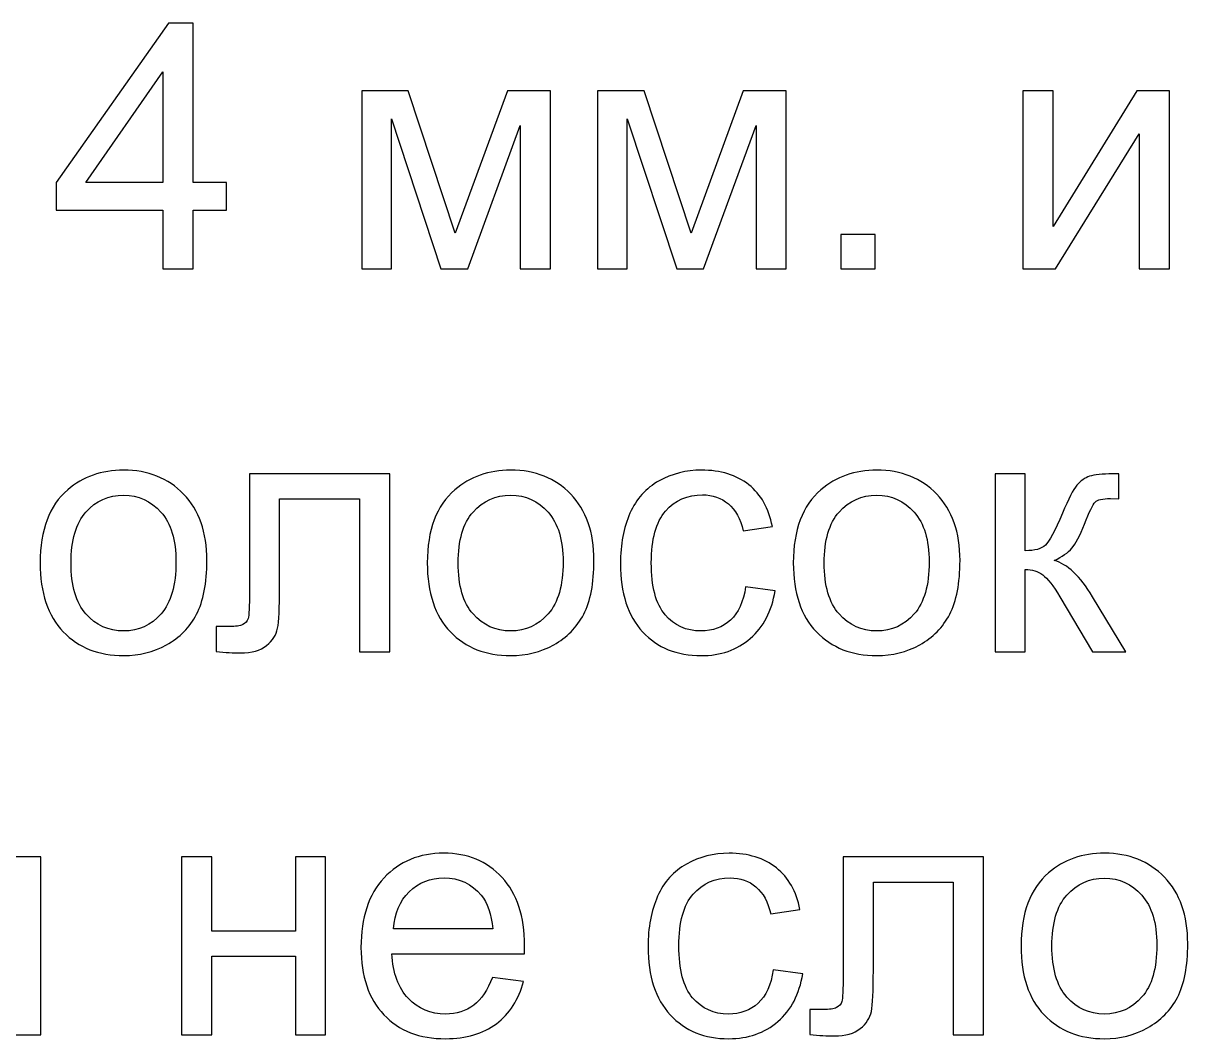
# Model space of a CAD drawing. Header units: millimetres. Extents: x -998 to 1016, y -1915 to 1914.
# Drawn here: x -912.3 to -834.5, y 1584.9 to 1652.8 of the extents above; entities that cross this region are included whole.
import ezdxf

# ---------------------------------------------------------------- set-up
doc = ezdxf.new("R2010")
doc.units = ezdxf.units.MM
doc.header["$MEASUREMENT"] = 0
doc.layers.add('layer 1', color=7, linetype='Continuous')

msp = doc.modelspace()

# ---------------------------------------------------------------- linework, layer by layer
at = {"layer": 'layer 1', "color": 250}
for points, knots in [([(-903.0098, 1636.4303), (-903.0098, 1636.4303), (-903.0098, 1640.3514), (-903.0098, 1640.3514), (-903.0098, 1640.3514), (-903.0098, 1640.3514), (-910.1412, 1640.3514), (-910.1412, 1640.3514), (-910.1412, 1640.3514), (-910.1412, 1640.3514), (-910.1412, 1642.2088), (-910.1412, 1642.2088), (-910.1412, 1642.2088), (-910.1412, 1642.2088), (-902.6429, 1652.8486), (-902.6429, 1652.8486), (-902.6429, 1652.8486), (-902.6429, 1652.8486), (-900.9919, 1652.8486), (-900.9919, 1652.8486), (-900.9919, 1652.8486), (-900.9919, 1652.8486), (-900.9919, 1642.2088), (-900.9919, 1642.2088), (-900.9919, 1642.2088), (-900.9919, 1642.2088), (-898.7677, 1642.2088), (-898.7677, 1642.2088), (-898.7677, 1642.2088), (-898.7677, 1642.2088), (-898.7677, 1640.3514), (-898.7677, 1640.3514), (-898.7677, 1640.3514), (-898.7677, 1640.3514), (-900.9919, 1640.3514), (-900.9919, 1640.3514), (-900.9919, 1640.3514), (-900.9919, 1640.3514), (-900.9919, 1636.4303), (-900.9919, 1636.4303), (-900.9919, 1636.4303), (-900.9919, 1636.4303), (-903.0098, 1636.4303), (-903.0098, 1636.4303)], [0, 0, 0, 0, 0.0833333, 0.0833333, 0.0833333, 0.0833333, 0.1666667, 0.1666667, 0.1666667, 0.1666667, 0.25, 0.25, 0.25, 0.25, 0.3333333, 0.3333333, 0.3333333, 0.3333333, 0.4166667, 0.4166667, 0.4166667, 0.4166667, 0.5, 0.5, 0.5, 0.5, 0.5833333, 0.5833333, 0.5833333, 0.5833333, 0.6666667, 0.6666667, 0.6666667, 0.6666667, 0.75, 0.75, 0.75, 0.75, 0.8333333, 0.8333333, 0.8333333, 0.8333333, 1, 1, 1, 1]), ([(-903.0098, 1642.2088), (-903.0098, 1642.2088), (-903.0098, 1649.5963), (-903.0098, 1649.5963), (-903.0098, 1649.5963), (-903.0098, 1649.5963), (-908.1577, 1642.2088), (-908.1577, 1642.2088), (-908.1577, 1642.2088), (-908.1577, 1642.2088), (-903.0098, 1642.2088), (-903.0098, 1642.2088)], [0, 0, 0, 0, 0.25, 0.25, 0.25, 0.25, 0.5, 0.5, 0.5, 0.5, 1, 1, 1, 1]), ([(-889.7101, 1648.3313), (-889.7101, 1648.3313), (-886.6068, 1648.3313), (-886.6068, 1648.3313), (-886.6068, 1648.3313), (-886.6068, 1648.3313), (-883.4615, 1638.8074), (-883.4615, 1638.8074), (-883.4615, 1638.8074), (-883.4615, 1638.8074), (-879.9799, 1648.3313), (-879.9799, 1648.3313), (-879.9799, 1648.3313), (-879.9799, 1648.3313), (-877.0983, 1648.3313), (-877.0983, 1648.3313), (-877.0983, 1648.3313), (-877.0983, 1648.3313), (-877.0983, 1636.4303), (-877.0983, 1636.4303), (-877.0983, 1636.4303), (-877.0983, 1636.4303), (-879.1162, 1636.4303), (-879.1162, 1636.4303), (-879.1162, 1636.4303), (-879.1162, 1636.4303), (-879.1162, 1646.0115), (-879.1162, 1646.0115), (-879.1162, 1646.0115), (-879.1162, 1646.0115), (-882.6207, 1636.4303), (-882.6207, 1636.4303), (-882.6207, 1636.4303), (-882.6207, 1636.4303), (-884.4246, 1636.4303), (-884.4246, 1636.4303), (-884.4246, 1636.4303), (-884.4246, 1636.4303), (-887.7381, 1646.4701), (-887.7381, 1646.4701), (-887.7381, 1646.4701), (-887.7381, 1646.4701), (-887.7381, 1636.4303), (-887.7381, 1636.4303), (-887.7381, 1636.4303), (-887.7381, 1636.4303), (-889.7101, 1636.4303), (-889.7101, 1636.4303), (-889.7101, 1636.4303), (-889.7101, 1636.4303), (-889.7101, 1648.3313), (-889.7101, 1648.3313)], [0, 0, 0, 0, 0.0714286, 0.0714286, 0.0714286, 0.0714286, 0.1428571, 0.1428571, 0.1428571, 0.1428571, 0.2142857, 0.2142857, 0.2142857, 0.2142857, 0.2857143, 0.2857143, 0.2857143, 0.2857143, 0.3571429, 0.3571429, 0.3571429, 0.3571429, 0.4285714, 0.4285714, 0.4285714, 0.4285714, 0.5, 0.5, 0.5, 0.5, 0.5714286, 0.5714286, 0.5714286, 0.5714286, 0.6428571, 0.6428571, 0.6428571, 0.6428571, 0.7142857, 0.7142857, 0.7142857, 0.7142857, 0.7857143, 0.7857143, 0.7857143, 0.7857143, 0.8571429, 0.8571429, 0.8571429, 0.8571429, 1, 1, 1, 1]), ([(-873.9453, 1648.3313), (-873.9453, 1648.3313), (-870.842, 1648.3313), (-870.842, 1648.3313), (-870.842, 1648.3313), (-870.842, 1648.3313), (-867.6967, 1638.8074), (-867.6967, 1638.8074), (-867.6967, 1638.8074), (-867.6967, 1638.8074), (-864.2151, 1648.3313), (-864.2151, 1648.3313), (-864.2151, 1648.3313), (-864.2151, 1648.3313), (-861.3335, 1648.3313), (-861.3335, 1648.3313), (-861.3335, 1648.3313), (-861.3335, 1648.3313), (-861.3335, 1636.4303), (-861.3335, 1636.4303), (-861.3335, 1636.4303), (-861.3335, 1636.4303), (-863.3514, 1636.4303), (-863.3514, 1636.4303), (-863.3514, 1636.4303), (-863.3514, 1636.4303), (-863.3514, 1646.0115), (-863.3514, 1646.0115), (-863.3514, 1646.0115), (-863.3514, 1646.0115), (-866.8559, 1636.4303), (-866.8559, 1636.4303), (-866.8559, 1636.4303), (-866.8559, 1636.4303), (-868.6598, 1636.4303), (-868.6598, 1636.4303), (-868.6598, 1636.4303), (-868.6598, 1636.4303), (-871.9733, 1646.4701), (-871.9733, 1646.4701), (-871.9733, 1646.4701), (-871.9733, 1646.4701), (-871.9733, 1636.4303), (-871.9733, 1636.4303), (-871.9733, 1636.4303), (-871.9733, 1636.4303), (-873.9453, 1636.4303), (-873.9453, 1636.4303), (-873.9453, 1636.4303), (-873.9453, 1636.4303), (-873.9453, 1648.3313), (-873.9453, 1648.3313)], [0, 0, 0, 0, 0.0714286, 0.0714286, 0.0714286, 0.0714286, 0.1428571, 0.1428571, 0.1428571, 0.1428571, 0.2142857, 0.2142857, 0.2142857, 0.2142857, 0.2857143, 0.2857143, 0.2857143, 0.2857143, 0.3571429, 0.3571429, 0.3571429, 0.3571429, 0.4285714, 0.4285714, 0.4285714, 0.4285714, 0.5, 0.5, 0.5, 0.5, 0.5714286, 0.5714286, 0.5714286, 0.5714286, 0.6428571, 0.6428571, 0.6428571, 0.6428571, 0.7142857, 0.7142857, 0.7142857, 0.7142857, 0.7857143, 0.7857143, 0.7857143, 0.7857143, 0.8571429, 0.8571429, 0.8571429, 0.8571429, 1, 1, 1, 1]), ([(-845.5075, 1648.3313), (-845.5075, 1648.3313), (-843.4896, 1648.3313), (-843.4896, 1648.3313), (-843.4896, 1648.3313), (-843.4896, 1648.3313), (-843.4896, 1639.2546), (-843.4896, 1639.2546), (-843.4896, 1639.2546), (-843.4896, 1639.2546), (-837.8831, 1648.3313), (-837.8831, 1648.3313), (-837.8831, 1648.3313), (-837.8831, 1648.3313), (-835.7161, 1648.3313), (-835.7161, 1648.3313), (-835.7161, 1648.3313), (-835.7161, 1648.3313), (-835.7161, 1636.4303), (-835.7161, 1636.4303), (-835.7161, 1636.4303), (-835.7161, 1636.4303), (-837.734, 1636.4303), (-837.734, 1636.4303), (-837.734, 1636.4303), (-837.734, 1636.4303), (-837.734, 1645.4497), (-837.734, 1645.4497), (-837.734, 1645.4497), (-837.734, 1645.4497), (-843.3329, 1636.4303), (-843.3329, 1636.4303), (-843.3329, 1636.4303), (-843.3329, 1636.4303), (-845.5075, 1636.4303), (-845.5075, 1636.4303), (-845.5075, 1636.4303), (-845.5075, 1636.4303), (-845.5075, 1648.3313), (-845.5075, 1648.3313)], [0, 0, 0, 0, 0.0909091, 0.0909091, 0.0909091, 0.0909091, 0.1818182, 0.1818182, 0.1818182, 0.1818182, 0.2727273, 0.2727273, 0.2727273, 0.2727273, 0.3636364, 0.3636364, 0.3636364, 0.3636364, 0.4545455, 0.4545455, 0.4545455, 0.4545455, 0.5454545, 0.5454545, 0.5454545, 0.5454545, 0.6363636, 0.6363636, 0.6363636, 0.6363636, 0.7272727, 0.7272727, 0.7272727, 0.7272727, 0.8181818, 0.8181818, 0.8181818, 0.8181818, 1, 1, 1, 1]), ([(-857.676, 1636.4303), (-857.676, 1636.4303), (-857.676, 1638.7234), (-857.676, 1638.7234), (-857.676, 1638.7234), (-857.676, 1638.7234), (-855.383, 1638.7234), (-855.383, 1638.7234), (-855.383, 1638.7234), (-855.383, 1638.7234), (-855.383, 1636.4303), (-855.383, 1636.4303), (-855.383, 1636.4303), (-855.383, 1636.4303), (-857.676, 1636.4303), (-857.676, 1636.4303)], [0, 0, 0, 0, 0.2, 0.2, 0.2, 0.2, 0.4, 0.4, 0.4, 0.4, 0.6, 0.6, 0.6, 0.6, 1, 1, 1, 1]), ([(-911.2189, 1616.7635), (-911.2189, 1618.961), (-910.6074, 1620.5891), (-909.3806, 1621.6477), (-909.3806, 1621.6477), (-908.3602, 1622.5267), (-907.1105, 1622.9662), (-905.6391, 1622.9662), (-905.6391, 1622.9662), (-904.0072, 1622.9662), (-902.6696, 1622.4312), (-901.6301, 1621.3611), (-901.6301, 1621.3611), (-900.5944, 1620.2948), (-900.0746, 1618.8158), (-900.0746, 1616.9316), (-900.0746, 1616.9316), (-900.0746, 1615.4029), (-900.3039, 1614.2029), (-900.7625, 1613.3277), (-900.7625, 1613.3277), (-901.2211, 1612.4525), (-901.89, 1611.7723), (-902.769, 1611.2869), (-902.769, 1611.2869), (-903.6441, 1610.8015), (-904.6034, 1610.5608), (-905.6391, 1610.5608), (-905.6391, 1610.5608), (-907.3054, 1610.5608), (-908.6507, 1611.092), (-909.6787, 1612.1583), (-909.6787, 1612.1583), (-910.7068, 1613.2245), (-911.2189, 1614.7609), (-911.2189, 1616.7635)], [0, 0, 0, 0, 0.1, 0.1, 0.1, 0.1, 0.2, 0.2, 0.2, 0.2, 0.3, 0.3, 0.3, 0.3, 0.4, 0.4, 0.4, 0.4, 0.5, 0.5, 0.5, 0.5, 0.6, 0.6, 0.6, 0.6, 0.7, 0.7, 0.7, 0.7, 0.8, 0.8, 0.8, 0.8, 1, 1, 1, 1]), ([(-897.2275, 1622.714), (-897.2275, 1622.714), (-887.8488, 1622.714), (-887.8488, 1622.714), (-887.8488, 1622.714), (-887.8488, 1622.714), (-887.8488, 1610.8245), (-887.8488, 1610.8245), (-887.8488, 1610.8245), (-887.8488, 1610.8245), (-889.8667, 1610.8245), (-889.8667, 1610.8245), (-889.8667, 1610.8245), (-889.8667, 1610.8245), (-889.8667, 1621.04), (-889.8667, 1621.04), (-889.8667, 1621.04), (-889.8667, 1621.04), (-895.2096, 1621.04), (-895.2096, 1621.04), (-895.2096, 1621.04), (-895.2096, 1621.04), (-895.2096, 1615.1201), (-895.2096, 1615.1201), (-895.2096, 1615.1201), (-895.2096, 1613.7405), (-895.2554, 1612.8309), (-895.3433, 1612.3876), (-895.3433, 1612.3876), (-895.4351, 1611.9481), (-895.6796, 1611.5659), (-896.0809, 1611.2372), (-896.0809, 1611.2372), (-896.486, 1610.9085), (-897.067, 1610.7442), (-897.8275, 1610.7442), (-897.8275, 1610.7442), (-898.2976, 1610.7442), (-898.8403, 1610.7748), (-899.4517, 1610.8321), (-899.4517, 1610.8321), (-899.4517, 1610.8321), (-899.4517, 1612.5099), (-899.4517, 1612.5099), (-899.4517, 1612.5099), (-899.4517, 1612.5099), (-898.5689, 1612.5099), (-898.5689, 1612.5099), (-898.5689, 1612.5099), (-898.1523, 1612.5099), (-897.8542, 1612.5519), (-897.6746, 1612.6398), (-897.6746, 1612.6398), (-897.495, 1612.7239), (-897.3765, 1612.8615), (-897.3154, 1613.0487), (-897.3154, 1613.0487), (-897.258, 1613.236), (-897.2275, 1613.8437), (-897.2275, 1614.8717), (-897.2275, 1614.8717), (-897.2275, 1614.8717), (-897.2275, 1622.714), (-897.2275, 1622.714)], [0, 0, 0, 0, 0.0588235, 0.0588235, 0.0588235, 0.0588235, 0.1176471, 0.1176471, 0.1176471, 0.1176471, 0.1764706, 0.1764706, 0.1764706, 0.1764706, 0.2352941, 0.2352941, 0.2352941, 0.2352941, 0.2941176, 0.2941176, 0.2941176, 0.2941176, 0.3529412, 0.3529412, 0.3529412, 0.3529412, 0.4117647, 0.4117647, 0.4117647, 0.4117647, 0.4705882, 0.4705882, 0.4705882, 0.4705882, 0.5294118, 0.5294118, 0.5294118, 0.5294118, 0.5882353, 0.5882353, 0.5882353, 0.5882353, 0.6470588, 0.6470588, 0.6470588, 0.6470588, 0.7058824, 0.7058824, 0.7058824, 0.7058824, 0.7647059, 0.7647059, 0.7647059, 0.7647059, 0.8235294, 0.8235294, 0.8235294, 0.8235294, 0.8823529, 0.8823529, 0.8823529, 0.8823529, 1, 1, 1, 1]), ([(-885.3341, 1616.7635), (-885.3341, 1618.961), (-884.7226, 1620.5891), (-883.4958, 1621.6477), (-883.4958, 1621.6477), (-882.4754, 1622.5267), (-881.2257, 1622.9662), (-879.7543, 1622.9662), (-879.7543, 1622.9662), (-878.1224, 1622.9662), (-876.7848, 1622.4312), (-875.7453, 1621.3611), (-875.7453, 1621.3611), (-874.7096, 1620.2948), (-874.1898, 1618.8158), (-874.1898, 1616.9316), (-874.1898, 1616.9316), (-874.1898, 1615.4029), (-874.4191, 1614.2029), (-874.8777, 1613.3277), (-874.8777, 1613.3277), (-875.3363, 1612.4525), (-876.0052, 1611.7723), (-876.8842, 1611.2869), (-876.8842, 1611.2869), (-877.7593, 1610.8015), (-878.7186, 1610.5608), (-879.7543, 1610.5608), (-879.7543, 1610.5608), (-881.4206, 1610.5608), (-882.7659, 1611.092), (-883.7939, 1612.1583), (-883.7939, 1612.1583), (-884.822, 1613.2245), (-885.3341, 1614.7609), (-885.3341, 1616.7635)], [0, 0, 0, 0, 0.1, 0.1, 0.1, 0.1, 0.2, 0.2, 0.2, 0.2, 0.3, 0.3, 0.3, 0.3, 0.4, 0.4, 0.4, 0.4, 0.5, 0.5, 0.5, 0.5, 0.6, 0.6, 0.6, 0.6, 0.7, 0.7, 0.7, 0.7, 0.8, 0.8, 0.8, 0.8, 1, 1, 1, 1]), ([(-864.0507, 1615.1698), (-864.0507, 1615.1698), (-862.0787, 1614.8946), (-862.0787, 1614.8946), (-862.0787, 1614.8946), (-862.2965, 1613.5379), (-862.8469, 1612.4793), (-863.7373, 1611.7111), (-863.7373, 1611.7111), (-864.6278, 1610.9429), (-865.7246, 1610.5608), (-867.0202, 1610.5608), (-867.0202, 1610.5608), (-868.6445, 1610.5608), (-869.9515, 1611.092), (-870.9375, 1612.1544), (-870.9375, 1612.1544), (-871.9274, 1613.2169), (-872.4204, 1614.738), (-872.4204, 1616.7176), (-872.4204, 1616.7176), (-872.4204, 1618.0017), (-872.2064, 1619.1215), (-871.7821, 1620.0846), (-871.7821, 1620.0846), (-871.3579, 1621.0439), (-870.712, 1621.7662), (-869.8407, 1622.2439), (-869.8407, 1622.2439), (-868.9731, 1622.7254), (-868.0292, 1622.9662), (-867.0049, 1622.9662), (-867.0049, 1622.9662), (-865.717, 1622.9662), (-864.6584, 1622.6414), (-863.8405, 1621.9878), (-863.8405, 1621.9878), (-863.0188, 1621.3343), (-862.4914, 1620.4056), (-862.2621, 1619.2056), (-862.2621, 1619.2056), (-862.2621, 1619.2056), (-864.2112, 1618.9075), (-864.2112, 1618.9075), (-864.2112, 1618.9075), (-864.3985, 1619.7063), (-864.7272, 1620.3063), (-865.2049, 1620.7114), (-865.2049, 1620.7114), (-865.6788, 1621.1127), (-866.252, 1621.3152), (-866.9247, 1621.3152), (-866.9247, 1621.3152), (-867.9413, 1621.3152), (-868.7668, 1620.9521), (-869.405, 1620.226), (-869.405, 1620.226), (-870.0394, 1619.4961), (-870.3566, 1618.3495), (-870.3566, 1616.775), (-870.3566, 1616.775), (-870.3566, 1615.1775), (-870.0509, 1614.0195), (-869.4394, 1613.2971), (-869.4394, 1613.2971), (-868.8241, 1612.5748), (-868.0253, 1612.2118), (-867.0432, 1612.2118), (-867.0432, 1612.2118), (-866.2482, 1612.2118), (-865.5871, 1612.4525), (-865.0597, 1612.9379), (-865.0597, 1612.9379), (-864.5284, 1613.4194), (-864.1921, 1614.1647), (-864.0507, 1615.1698)], [0, 0, 0, 0, 0.05, 0.05, 0.05, 0.05, 0.1, 0.1, 0.1, 0.1, 0.15, 0.15, 0.15, 0.15, 0.2, 0.2, 0.2, 0.2, 0.25, 0.25, 0.25, 0.25, 0.3, 0.3, 0.3, 0.3, 0.35, 0.35, 0.35, 0.35, 0.4, 0.4, 0.4, 0.4, 0.45, 0.45, 0.45, 0.45, 0.5, 0.5, 0.5, 0.5, 0.55, 0.55, 0.55, 0.55, 0.6, 0.6, 0.6, 0.6, 0.65, 0.65, 0.65, 0.65, 0.7, 0.7, 0.7, 0.7, 0.75, 0.75, 0.75, 0.75, 0.8, 0.8, 0.8, 0.8, 0.85, 0.85, 0.85, 0.85, 0.9, 0.9, 0.9, 0.9, 1, 1, 1, 1]), ([(-860.8595, 1616.7635), (-860.8595, 1618.961), (-860.248, 1620.5891), (-859.0212, 1621.6477), (-859.0212, 1621.6477), (-858.0008, 1622.5267), (-856.7511, 1622.9662), (-855.2797, 1622.9662), (-855.2797, 1622.9662), (-853.6478, 1622.9662), (-852.3102, 1622.4312), (-851.2707, 1621.3611), (-851.2707, 1621.3611), (-850.235, 1620.2948), (-849.7152, 1618.8158), (-849.7152, 1616.9316), (-849.7152, 1616.9316), (-849.7152, 1615.4029), (-849.9445, 1614.2029), (-850.4031, 1613.3277), (-850.4031, 1613.3277), (-850.8617, 1612.4525), (-851.5306, 1611.7723), (-852.4096, 1611.2869), (-852.4096, 1611.2869), (-853.2847, 1610.8015), (-854.244, 1610.5608), (-855.2797, 1610.5608), (-855.2797, 1610.5608), (-856.946, 1610.5608), (-858.2913, 1611.092), (-859.3193, 1612.1583), (-859.3193, 1612.1583), (-860.3474, 1613.2245), (-860.8595, 1614.7609), (-860.8595, 1616.7635)], [0, 0, 0, 0, 0.1, 0.1, 0.1, 0.1, 0.2, 0.2, 0.2, 0.2, 0.3, 0.3, 0.3, 0.3, 0.4, 0.4, 0.4, 0.4, 0.5, 0.5, 0.5, 0.5, 0.6, 0.6, 0.6, 0.6, 0.7, 0.7, 0.7, 0.7, 0.8, 0.8, 0.8, 0.8, 1, 1, 1, 1]), ([(-847.3725, 1622.714), (-847.3725, 1622.714), (-845.3546, 1622.714), (-845.3546, 1622.714), (-845.3546, 1622.714), (-845.3546, 1622.714), (-845.3546, 1617.5775), (-845.3546, 1617.5775), (-845.3546, 1617.5775), (-844.7126, 1617.5775), (-844.2616, 1617.6998), (-844.0017, 1617.9482), (-844.0017, 1617.9482), (-843.7457, 1618.1928), (-843.3673, 1618.9075), (-842.8628, 1620.0961), (-842.8628, 1620.0961), (-842.4654, 1621.0362), (-842.1443, 1621.6554), (-841.8997, 1621.9534), (-841.8997, 1621.9534), (-841.6513, 1622.2515), (-841.3685, 1622.4541), (-841.0475, 1622.5573), (-841.0475, 1622.5573), (-840.7226, 1622.6605), (-840.2067, 1622.714), (-839.4997, 1622.714), (-839.4997, 1622.714), (-839.4997, 1622.714), (-839.0946, 1622.714), (-839.0946, 1622.714), (-839.0946, 1622.714), (-839.0946, 1622.714), (-839.0946, 1621.0515), (-839.0946, 1621.0515), (-839.0946, 1621.0515), (-839.0946, 1621.0515), (-839.6564, 1621.063), (-839.6564, 1621.063), (-839.6564, 1621.063), (-840.1876, 1621.063), (-840.5277, 1620.9827), (-840.6768, 1620.826), (-840.6768, 1620.826), (-840.8335, 1620.6617), (-841.0742, 1620.1725), (-841.3953, 1619.3585), (-841.3953, 1619.3585), (-841.701, 1618.5788), (-841.98, 1618.04), (-842.2361, 1617.7419), (-842.2361, 1617.7419), (-842.4883, 1617.4438), (-842.8819, 1617.1724), (-843.4132, 1616.924), (-843.4132, 1616.924), (-842.5456, 1616.6909), (-841.6895, 1615.8845), (-840.8488, 1614.501), (-840.8488, 1614.501), (-840.8488, 1614.501), (-838.636, 1610.813), (-838.636, 1610.813), (-838.636, 1610.813), (-838.636, 1610.813), (-840.8526, 1610.813), (-840.8526, 1610.813), (-840.8526, 1610.813), (-840.8526, 1610.813), (-843.0348, 1614.4895), (-843.0348, 1614.4895), (-843.0348, 1614.4895), (-843.4743, 1615.2348), (-843.8565, 1615.724), (-844.1813, 1615.9609), (-844.1813, 1615.9609), (-844.51, 1616.1979), (-844.8998, 1616.3163), (-845.3546, 1616.3163), (-845.3546, 1616.3163), (-845.3546, 1616.3163), (-845.3546, 1610.813), (-845.3546, 1610.813), (-845.3546, 1610.813), (-845.3546, 1610.813), (-847.3725, 1610.813), (-847.3725, 1610.813), (-847.3725, 1610.813), (-847.3725, 1610.813), (-847.3725, 1622.714), (-847.3725, 1622.714)], [0, 0, 0, 0, 0.0416667, 0.0416667, 0.0416667, 0.0416667, 0.0833333, 0.0833333, 0.0833333, 0.0833333, 0.125, 0.125, 0.125, 0.125, 0.1666667, 0.1666667, 0.1666667, 0.1666667, 0.2083333, 0.2083333, 0.2083333, 0.2083333, 0.25, 0.25, 0.25, 0.25, 0.2916667, 0.2916667, 0.2916667, 0.2916667, 0.3333333, 0.3333333, 0.3333333, 0.3333333, 0.375, 0.375, 0.375, 0.375, 0.4166667, 0.4166667, 0.4166667, 0.4166667, 0.4583333, 0.4583333, 0.4583333, 0.4583333, 0.5, 0.5, 0.5, 0.5, 0.5416667, 0.5416667, 0.5416667, 0.5416667, 0.5833333, 0.5833333, 0.5833333, 0.5833333, 0.625, 0.625, 0.625, 0.625, 0.6666667, 0.6666667, 0.6666667, 0.6666667, 0.7083333, 0.7083333, 0.7083333, 0.7083333, 0.75, 0.75, 0.75, 0.75, 0.7916667, 0.7916667, 0.7916667, 0.7916667, 0.8333333, 0.8333333, 0.8333333, 0.8333333, 0.875, 0.875, 0.875, 0.875, 0.9166667, 0.9166667, 0.9166667, 0.9166667, 1, 1, 1, 1]), ([(-909.1551, 1616.7597), (-909.1551, 1615.2386), (-908.8226, 1614.0997), (-908.1577, 1613.3468), (-908.1577, 1613.3468), (-907.4888, 1612.5901), (-906.6519, 1612.2118), (-905.6391, 1612.2118), (-905.6391, 1612.2118), (-904.6378, 1612.2118), (-903.8047, 1612.5901), (-903.1359, 1613.3507), (-903.1359, 1613.3507), (-902.4709, 1614.1112), (-902.1384, 1615.2692), (-902.1384, 1616.8246), (-902.1384, 1616.8246), (-902.1384, 1618.2922), (-902.4747, 1619.4043), (-903.1435, 1620.1572), (-903.1435, 1620.1572), (-903.8123, 1620.9139), (-904.6455, 1621.2923), (-905.6391, 1621.2923), (-905.6391, 1621.2923), (-906.6519, 1621.2923), (-907.4888, 1620.9178), (-908.1577, 1620.1649), (-908.1577, 1620.1649), (-908.8226, 1619.412), (-909.1551, 1618.2769), (-909.1551, 1616.7597)], [0, 0, 0, 0, 0.1111111, 0.1111111, 0.1111111, 0.1111111, 0.2222222, 0.2222222, 0.2222222, 0.2222222, 0.3333333, 0.3333333, 0.3333333, 0.3333333, 0.4444444, 0.4444444, 0.4444444, 0.4444444, 0.5555556, 0.5555556, 0.5555556, 0.5555556, 0.6666667, 0.6666667, 0.6666667, 0.6666667, 0.7777778, 0.7777778, 0.7777778, 0.7777778, 1, 1, 1, 1]), ([(-883.2703, 1616.7597), (-883.2703, 1615.2386), (-882.9378, 1614.0997), (-882.2729, 1613.3468), (-882.2729, 1613.3468), (-881.604, 1612.5901), (-880.7671, 1612.2118), (-879.7543, 1612.2118), (-879.7543, 1612.2118), (-878.753, 1612.2118), (-877.9199, 1612.5901), (-877.2511, 1613.3507), (-877.2511, 1613.3507), (-876.5861, 1614.1112), (-876.2536, 1615.2692), (-876.2536, 1616.8246), (-876.2536, 1616.8246), (-876.2536, 1618.2922), (-876.5899, 1619.4043), (-877.2587, 1620.1572), (-877.2587, 1620.1572), (-877.9275, 1620.9139), (-878.7607, 1621.2923), (-879.7543, 1621.2923), (-879.7543, 1621.2923), (-880.7671, 1621.2923), (-881.604, 1620.9178), (-882.2729, 1620.1649), (-882.2729, 1620.1649), (-882.9378, 1619.412), (-883.2703, 1618.2769), (-883.2703, 1616.7597)], [0, 0, 0, 0, 0.1111111, 0.1111111, 0.1111111, 0.1111111, 0.2222222, 0.2222222, 0.2222222, 0.2222222, 0.3333333, 0.3333333, 0.3333333, 0.3333333, 0.4444444, 0.4444444, 0.4444444, 0.4444444, 0.5555556, 0.5555556, 0.5555556, 0.5555556, 0.6666667, 0.6666667, 0.6666667, 0.6666667, 0.7777778, 0.7777778, 0.7777778, 0.7777778, 1, 1, 1, 1]), ([(-858.7957, 1616.7597), (-858.7957, 1615.2386), (-858.4632, 1614.0997), (-857.7983, 1613.3468), (-857.7983, 1613.3468), (-857.1294, 1612.5901), (-856.2925, 1612.2118), (-855.2797, 1612.2118), (-855.2797, 1612.2118), (-854.2784, 1612.2118), (-853.4453, 1612.5901), (-852.7765, 1613.3507), (-852.7765, 1613.3507), (-852.1115, 1614.1112), (-851.779, 1615.2692), (-851.779, 1616.8246), (-851.779, 1616.8246), (-851.779, 1618.2922), (-852.1153, 1619.4043), (-852.7841, 1620.1572), (-852.7841, 1620.1572), (-853.4529, 1620.9139), (-854.2861, 1621.2923), (-855.2797, 1621.2923), (-855.2797, 1621.2923), (-856.2925, 1621.2923), (-857.1294, 1620.9178), (-857.7983, 1620.1649), (-857.7983, 1620.1649), (-858.4632, 1619.412), (-858.7957, 1618.2769), (-858.7957, 1616.7597)], [0, 0, 0, 0, 0.1111111, 0.1111111, 0.1111111, 0.1111111, 0.2222222, 0.2222222, 0.2222222, 0.2222222, 0.3333333, 0.3333333, 0.3333333, 0.3333333, 0.4444444, 0.4444444, 0.4444444, 0.4444444, 0.5555556, 0.5555556, 0.5555556, 0.5555556, 0.6666667, 0.6666667, 0.6666667, 0.6666667, 0.7777778, 0.7777778, 0.7777778, 0.7777778, 1, 1, 1, 1]), ([(-920.7964, 1597.0967), (-920.7964, 1597.0967), (-918.7785, 1597.0967), (-918.7785, 1597.0967), (-918.7785, 1597.0967), (-918.7785, 1597.0967), (-918.7785, 1592.1437), (-918.7785, 1592.1437), (-918.7785, 1592.1437), (-918.7785, 1592.1437), (-913.1834, 1592.1437), (-913.1834, 1592.1437), (-913.1834, 1592.1437), (-913.1834, 1592.1437), (-913.1834, 1597.0967), (-913.1834, 1597.0967), (-913.1834, 1597.0967), (-913.1834, 1597.0967), (-911.1655, 1597.0967), (-911.1655, 1597.0967), (-911.1655, 1597.0967), (-911.1655, 1597.0967), (-911.1655, 1585.1957), (-911.1655, 1585.1957), (-911.1655, 1585.1957), (-911.1655, 1585.1957), (-913.1834, 1585.1957), (-913.1834, 1585.1957), (-913.1834, 1585.1957), (-913.1834, 1585.1957), (-913.1834, 1590.4697), (-913.1834, 1590.4697), (-913.1834, 1590.4697), (-913.1834, 1590.4697), (-918.7785, 1590.4697), (-918.7785, 1590.4697), (-918.7785, 1590.4697), (-918.7785, 1590.4697), (-918.7785, 1585.1957), (-918.7785, 1585.1957), (-918.7785, 1585.1957), (-918.7785, 1585.1957), (-920.7964, 1585.1957), (-920.7964, 1585.1957), (-920.7964, 1585.1957), (-920.7964, 1585.1957), (-920.7964, 1597.0967), (-920.7964, 1597.0967)], [0, 0, 0, 0, 0.0769231, 0.0769231, 0.0769231, 0.0769231, 0.1538462, 0.1538462, 0.1538462, 0.1538462, 0.2307692, 0.2307692, 0.2307692, 0.2307692, 0.3076923, 0.3076923, 0.3076923, 0.3076923, 0.3846154, 0.3846154, 0.3846154, 0.3846154, 0.4615385, 0.4615385, 0.4615385, 0.4615385, 0.5384615, 0.5384615, 0.5384615, 0.5384615, 0.6153846, 0.6153846, 0.6153846, 0.6153846, 0.6923077, 0.6923077, 0.6923077, 0.6923077, 0.7692308, 0.7692308, 0.7692308, 0.7692308, 0.8461538, 0.8461538, 0.8461538, 0.8461538, 1, 1, 1, 1]), ([(-901.764, 1597.0967), (-901.764, 1597.0967), (-899.7461, 1597.0967), (-899.7461, 1597.0967), (-899.7461, 1597.0967), (-899.7461, 1597.0967), (-899.7461, 1592.1437), (-899.7461, 1592.1437), (-899.7461, 1592.1437), (-899.7461, 1592.1437), (-894.151, 1592.1437), (-894.151, 1592.1437), (-894.151, 1592.1437), (-894.151, 1592.1437), (-894.151, 1597.0967), (-894.151, 1597.0967), (-894.151, 1597.0967), (-894.151, 1597.0967), (-892.1331, 1597.0967), (-892.1331, 1597.0967), (-892.1331, 1597.0967), (-892.1331, 1597.0967), (-892.1331, 1585.1957), (-892.1331, 1585.1957), (-892.1331, 1585.1957), (-892.1331, 1585.1957), (-894.151, 1585.1957), (-894.151, 1585.1957), (-894.151, 1585.1957), (-894.151, 1585.1957), (-894.151, 1590.4697), (-894.151, 1590.4697), (-894.151, 1590.4697), (-894.151, 1590.4697), (-899.7461, 1590.4697), (-899.7461, 1590.4697), (-899.7461, 1590.4697), (-899.7461, 1590.4697), (-899.7461, 1585.1957), (-899.7461, 1585.1957), (-899.7461, 1585.1957), (-899.7461, 1585.1957), (-901.764, 1585.1957), (-901.764, 1585.1957), (-901.764, 1585.1957), (-901.764, 1585.1957), (-901.764, 1597.0967), (-901.764, 1597.0967)], [0, 0, 0, 0, 0.0769231, 0.0769231, 0.0769231, 0.0769231, 0.1538462, 0.1538462, 0.1538462, 0.1538462, 0.2307692, 0.2307692, 0.2307692, 0.2307692, 0.3076923, 0.3076923, 0.3076923, 0.3076923, 0.3846154, 0.3846154, 0.3846154, 0.3846154, 0.4615385, 0.4615385, 0.4615385, 0.4615385, 0.5384615, 0.5384615, 0.5384615, 0.5384615, 0.6153846, 0.6153846, 0.6153846, 0.6153846, 0.6923077, 0.6923077, 0.6923077, 0.6923077, 0.7692308, 0.7692308, 0.7692308, 0.7692308, 0.8461538, 0.8461538, 0.8461538, 0.8461538, 1, 1, 1, 1]), ([(-880.985, 1589.048), (-880.985, 1589.048), (-878.8984, 1588.7729), (-878.8984, 1588.7729), (-878.8984, 1588.7729), (-879.2232, 1587.5614), (-879.8309, 1586.6174), (-880.7175, 1585.9486), (-880.7175, 1585.9486), (-881.6042, 1585.2798), (-882.7354, 1584.9435), (-884.1151, 1584.9435), (-884.1151, 1584.9435), (-885.8502, 1584.9435), (-887.226, 1585.4785), (-888.2426, 1586.5486), (-888.2426, 1586.5486), (-889.2592, 1587.6149), (-889.7675, 1589.1168), (-889.7675, 1591.0468), (-889.7675, 1591.0468), (-889.7675, 1593.0418), (-889.2554, 1594.5934), (-888.2273, 1595.6941), (-888.2273, 1595.6941), (-887.1992, 1596.7986), (-885.8654, 1597.3489), (-884.2259, 1597.3489), (-884.2259, 1597.3489), (-882.6399, 1597.3489), (-881.3443, 1596.81), (-880.3392, 1595.7285), (-880.3392, 1595.7285), (-879.334, 1594.6469), (-878.8296, 1593.1259), (-878.8296, 1591.1653), (-878.8296, 1591.1653), (-878.8296, 1591.0468), (-878.8334, 1590.8672), (-878.841, 1590.6303), (-878.841, 1590.6303), (-878.841, 1590.6303), (-887.7037, 1590.6303), (-887.7037, 1590.6303), (-887.7037, 1590.6303), (-887.6273, 1589.327), (-887.2604, 1588.3257), (-886.5954, 1587.634), (-886.5954, 1587.634), (-885.9342, 1586.9422), (-885.1049, 1586.5945), (-884.1151, 1586.5945), (-884.1151, 1586.5945), (-883.3775, 1586.5945), (-882.7469, 1586.7894), (-882.2271, 1587.1792), (-882.2271, 1587.1792), (-881.7035, 1587.569), (-881.2908, 1588.192), (-880.985, 1589.048)], [0, 0, 0, 0, 0.0625, 0.0625, 0.0625, 0.0625, 0.125, 0.125, 0.125, 0.125, 0.1875, 0.1875, 0.1875, 0.1875, 0.25, 0.25, 0.25, 0.25, 0.3125, 0.3125, 0.3125, 0.3125, 0.375, 0.375, 0.375, 0.375, 0.4375, 0.4375, 0.4375, 0.4375, 0.5, 0.5, 0.5, 0.5, 0.5625, 0.5625, 0.5625, 0.5625, 0.625, 0.625, 0.625, 0.625, 0.6875, 0.6875, 0.6875, 0.6875, 0.75, 0.75, 0.75, 0.75, 0.8125, 0.8125, 0.8125, 0.8125, 0.875, 0.875, 0.875, 0.875, 1, 1, 1, 1]), ([(-862.2049, 1589.5525), (-862.2049, 1589.5525), (-860.2329, 1589.2773), (-860.2329, 1589.2773), (-860.2329, 1589.2773), (-860.4507, 1587.9206), (-861.0011, 1586.862), (-861.8915, 1586.0938), (-861.8915, 1586.0938), (-862.782, 1585.3256), (-863.8788, 1584.9435), (-865.1744, 1584.9435), (-865.1744, 1584.9435), (-866.7987, 1584.9435), (-868.1057, 1585.4747), (-869.0917, 1586.5371), (-869.0917, 1586.5371), (-870.0816, 1587.5996), (-870.5746, 1589.1207), (-870.5746, 1591.1003), (-870.5746, 1591.1003), (-870.5746, 1592.3844), (-870.3606, 1593.5042), (-869.9363, 1594.4673), (-869.9363, 1594.4673), (-869.5121, 1595.4266), (-868.8662, 1596.1489), (-867.9949, 1596.6266), (-867.9949, 1596.6266), (-867.1273, 1597.1081), (-866.1834, 1597.3489), (-865.1591, 1597.3489), (-865.1591, 1597.3489), (-863.8712, 1597.3489), (-862.8126, 1597.0241), (-861.9947, 1596.3705), (-861.9947, 1596.3705), (-861.173, 1595.717), (-860.6456, 1594.7883), (-860.4163, 1593.5883), (-860.4163, 1593.5883), (-860.4163, 1593.5883), (-862.3654, 1593.2902), (-862.3654, 1593.2902), (-862.3654, 1593.2902), (-862.5527, 1594.089), (-862.8814, 1594.689), (-863.3591, 1595.0941), (-863.3591, 1595.0941), (-863.833, 1595.4954), (-864.4062, 1595.6979), (-865.0789, 1595.6979), (-865.0789, 1595.6979), (-866.0955, 1595.6979), (-866.921, 1595.3348), (-867.5592, 1594.6087), (-867.5592, 1594.6087), (-868.1936, 1593.8788), (-868.5108, 1592.7322), (-868.5108, 1591.1577), (-868.5108, 1591.1577), (-868.5108, 1589.5602), (-868.2051, 1588.4022), (-867.5936, 1587.6798), (-867.5936, 1587.6798), (-866.9783, 1586.9575), (-866.1795, 1586.5945), (-865.1974, 1586.5945), (-865.1974, 1586.5945), (-864.4024, 1586.5945), (-863.7413, 1586.8352), (-863.2139, 1587.3206), (-863.2139, 1587.3206), (-862.6826, 1587.8021), (-862.3463, 1588.5474), (-862.2049, 1589.5525)], [0, 0, 0, 0, 0.05, 0.05, 0.05, 0.05, 0.1, 0.1, 0.1, 0.1, 0.15, 0.15, 0.15, 0.15, 0.2, 0.2, 0.2, 0.2, 0.25, 0.25, 0.25, 0.25, 0.3, 0.3, 0.3, 0.3, 0.35, 0.35, 0.35, 0.35, 0.4, 0.4, 0.4, 0.4, 0.45, 0.45, 0.45, 0.45, 0.5, 0.5, 0.5, 0.5, 0.55, 0.55, 0.55, 0.55, 0.6, 0.6, 0.6, 0.6, 0.65, 0.65, 0.65, 0.65, 0.7, 0.7, 0.7, 0.7, 0.75, 0.75, 0.75, 0.75, 0.8, 0.8, 0.8, 0.8, 0.85, 0.85, 0.85, 0.85, 0.9, 0.9, 0.9, 0.9, 1, 1, 1, 1]), ([(-857.5271, 1597.0967), (-857.5271, 1597.0967), (-848.1484, 1597.0967), (-848.1484, 1597.0967), (-848.1484, 1597.0967), (-848.1484, 1597.0967), (-848.1484, 1585.2072), (-848.1484, 1585.2072), (-848.1484, 1585.2072), (-848.1484, 1585.2072), (-850.1663, 1585.2072), (-850.1663, 1585.2072), (-850.1663, 1585.2072), (-850.1663, 1585.2072), (-850.1663, 1595.4227), (-850.1663, 1595.4227), (-850.1663, 1595.4227), (-850.1663, 1595.4227), (-855.5092, 1595.4227), (-855.5092, 1595.4227), (-855.5092, 1595.4227), (-855.5092, 1595.4227), (-855.5092, 1589.5028), (-855.5092, 1589.5028), (-855.5092, 1589.5028), (-855.5092, 1588.1232), (-855.555, 1587.2136), (-855.6429, 1586.7703), (-855.6429, 1586.7703), (-855.7347, 1586.3308), (-855.9792, 1585.9486), (-856.3805, 1585.6199), (-856.3805, 1585.6199), (-856.7856, 1585.2912), (-857.3666, 1585.1269), (-858.1271, 1585.1269), (-858.1271, 1585.1269), (-858.5972, 1585.1269), (-859.1399, 1585.1575), (-859.7513, 1585.2148), (-859.7513, 1585.2148), (-859.7513, 1585.2148), (-859.7513, 1586.8926), (-859.7513, 1586.8926), (-859.7513, 1586.8926), (-859.7513, 1586.8926), (-858.8685, 1586.8926), (-858.8685, 1586.8926), (-858.8685, 1586.8926), (-858.4519, 1586.8926), (-858.1538, 1586.9346), (-857.9742, 1587.0225), (-857.9742, 1587.0225), (-857.7946, 1587.1066), (-857.6761, 1587.2442), (-857.615, 1587.4314), (-857.615, 1587.4314), (-857.5576, 1587.6187), (-857.5271, 1588.2264), (-857.5271, 1589.2544), (-857.5271, 1589.2544), (-857.5271, 1589.2544), (-857.5271, 1597.0967), (-857.5271, 1597.0967)], [0, 0, 0, 0, 0.0588235, 0.0588235, 0.0588235, 0.0588235, 0.1176471, 0.1176471, 0.1176471, 0.1176471, 0.1764706, 0.1764706, 0.1764706, 0.1764706, 0.2352941, 0.2352941, 0.2352941, 0.2352941, 0.2941176, 0.2941176, 0.2941176, 0.2941176, 0.3529412, 0.3529412, 0.3529412, 0.3529412, 0.4117647, 0.4117647, 0.4117647, 0.4117647, 0.4705882, 0.4705882, 0.4705882, 0.4705882, 0.5294118, 0.5294118, 0.5294118, 0.5294118, 0.5882353, 0.5882353, 0.5882353, 0.5882353, 0.6470588, 0.6470588, 0.6470588, 0.6470588, 0.7058824, 0.7058824, 0.7058824, 0.7058824, 0.7647059, 0.7647059, 0.7647059, 0.7647059, 0.8235294, 0.8235294, 0.8235294, 0.8235294, 0.8823529, 0.8823529, 0.8823529, 0.8823529, 1, 1, 1, 1]), ([(-845.6337, 1591.1462), (-845.6337, 1593.3437), (-845.0222, 1594.9718), (-843.7954, 1596.0304), (-843.7954, 1596.0304), (-842.775, 1596.9094), (-841.5253, 1597.3489), (-840.0539, 1597.3489), (-840.0539, 1597.3489), (-838.422, 1597.3489), (-837.0844, 1596.8139), (-836.0449, 1595.7438), (-836.0449, 1595.7438), (-835.0092, 1594.6775), (-834.4894, 1593.1985), (-834.4894, 1591.3143), (-834.4894, 1591.3143), (-834.4894, 1589.7856), (-834.7187, 1588.5856), (-835.1773, 1587.7104), (-835.1773, 1587.7104), (-835.6359, 1586.8352), (-836.3048, 1586.155), (-837.1838, 1585.6696), (-837.1838, 1585.6696), (-838.0589, 1585.1842), (-839.0182, 1584.9435), (-840.0539, 1584.9435), (-840.0539, 1584.9435), (-841.7202, 1584.9435), (-843.0655, 1585.4747), (-844.0935, 1586.541), (-844.0935, 1586.541), (-845.1216, 1587.6072), (-845.6337, 1589.1436), (-845.6337, 1591.1462)], [0, 0, 0, 0, 0.1, 0.1, 0.1, 0.1, 0.2, 0.2, 0.2, 0.2, 0.3, 0.3, 0.3, 0.3, 0.4, 0.4, 0.4, 0.4, 0.5, 0.5, 0.5, 0.5, 0.6, 0.6, 0.6, 0.6, 0.7, 0.7, 0.7, 0.7, 0.8, 0.8, 0.8, 0.8, 1, 1, 1, 1]), ([(-887.5891, 1592.2813), (-887.5891, 1592.2813), (-880.9621, 1592.2813), (-880.9621, 1592.2813), (-880.9621, 1592.2813), (-881.05, 1593.2826), (-881.3061, 1594.0316), (-881.7226, 1594.5323), (-881.7226, 1594.5323), (-882.3609, 1595.3081), (-883.194, 1595.6979), (-884.2144, 1595.6979), (-884.2144, 1595.6979), (-885.1393, 1595.6979), (-885.9151, 1595.3884), (-886.5457, 1594.7692), (-886.5457, 1594.7692), (-887.1725, 1594.1501), (-887.5203, 1593.3208), (-887.5891, 1592.2813)], [0, 0, 0, 0, 0.1666667, 0.1666667, 0.1666667, 0.1666667, 0.3333333, 0.3333333, 0.3333333, 0.3333333, 0.5, 0.5, 0.5, 0.5, 0.6666667, 0.6666667, 0.6666667, 0.6666667, 1, 1, 1, 1]), ([(-843.5699, 1591.1424), (-843.5699, 1589.6213), (-843.2374, 1588.4824), (-842.5725, 1587.7295), (-842.5725, 1587.7295), (-841.9036, 1586.9728), (-841.0667, 1586.5945), (-840.0539, 1586.5945), (-840.0539, 1586.5945), (-839.0526, 1586.5945), (-838.2195, 1586.9728), (-837.5507, 1587.7334), (-837.5507, 1587.7334), (-836.8857, 1588.4939), (-836.5532, 1589.6519), (-836.5532, 1591.2073), (-836.5532, 1591.2073), (-836.5532, 1592.6749), (-836.8895, 1593.787), (-837.5583, 1594.5399), (-837.5583, 1594.5399), (-838.2271, 1595.2966), (-839.0603, 1595.675), (-840.0539, 1595.675), (-840.0539, 1595.675), (-841.0667, 1595.675), (-841.9036, 1595.3005), (-842.5725, 1594.5476), (-842.5725, 1594.5476), (-843.2374, 1593.7947), (-843.5699, 1592.6596), (-843.5699, 1591.1424)], [0, 0, 0, 0, 0.1111111, 0.1111111, 0.1111111, 0.1111111, 0.2222222, 0.2222222, 0.2222222, 0.2222222, 0.3333333, 0.3333333, 0.3333333, 0.3333333, 0.4444444, 0.4444444, 0.4444444, 0.4444444, 0.5555556, 0.5555556, 0.5555556, 0.5555556, 0.6666667, 0.6666667, 0.6666667, 0.6666667, 0.7777778, 0.7777778, 0.7777778, 0.7777778, 1, 1, 1, 1])]:
    msp.add_open_spline(points, degree=3, knots=knots, dxfattribs=at)

doc.saveas('drawing.dxf')
